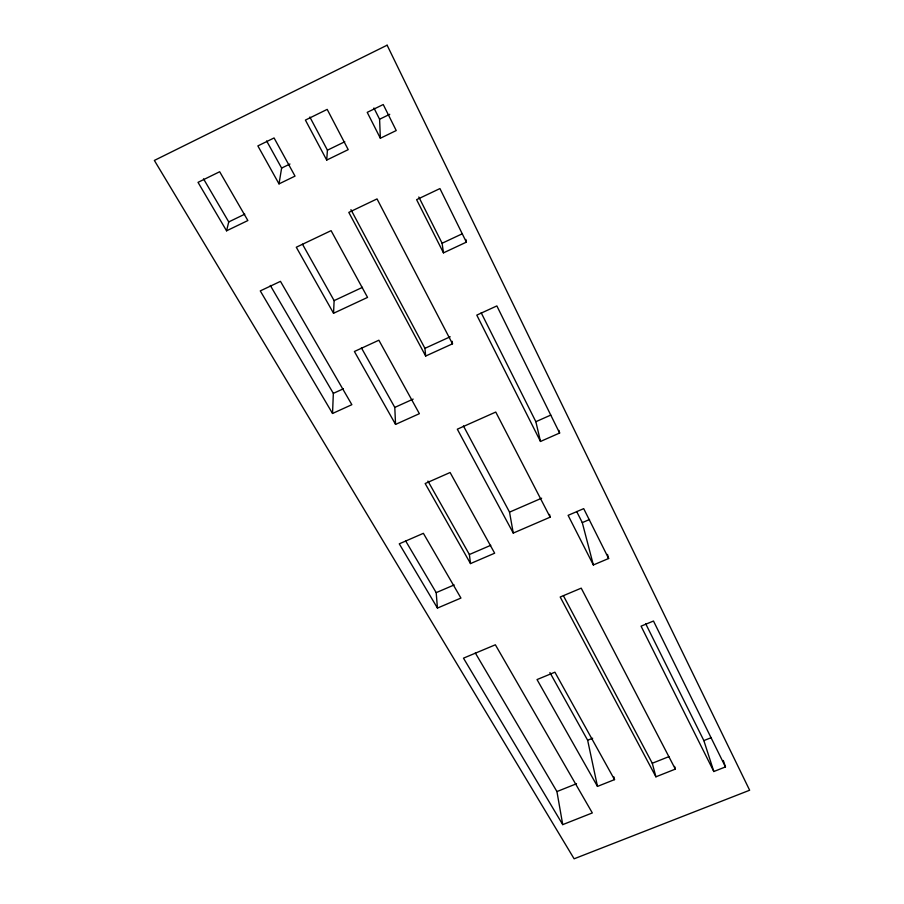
<?xml version="1.0" encoding="UTF-8"?>
<svg xmlns="http://www.w3.org/2000/svg" width="904" height="904" viewBox="0 0 904 904"><rect width="100%" height="100%" fill="white"/><g stroke="black" fill="none" stroke-linecap="round" stroke-linejoin="round"><path stroke-width="1.36" d="M332.536 413.467L260.273 290.907L280.466 281.359L351.859 404.687L332.536 413.467L333.339 393.376L270.296 285.427M333.553 313.27L296.286 247.233L331.09 230.656L367.555 297.405L333.553 313.27L334.118 300.614L302.456 244.182M326.706 160.076L305.405 120.085L327.191 109.384L348.209 149.646L326.706 160.076L327.429 150.188L309.846 117.034M279.008 183.885L257.866 145.906L274.07 137.95L295.02 176.122L279.008 183.885L281.619 168.076L266.623 140.945M226.565 230.814L198.021 182.348L219.672 171.737L247.865 220.542L226.565 230.814L228.746 221.921L203.524 178.856M380.358 138.244L367.227 112.356L383.239 104.536L396.234 130.549L380.358 138.244L379.59 119.249L389.737 114.311M281.619 168.076L289.969 164.019M327.429 150.188L344.774 141.758M228.746 221.921L244.781 214.169M465.865 239.447L466.374 242.148L443.468 252.86L442.101 243.244L462.113 233.865M334.118 300.614L362.504 287.336M452.147 341.283L452.497 343.814L425.66 356.052L424.936 348.334L450.192 336.785M333.339 393.376L343.362 388.788M395.556 424.405L354.402 351.498L378.866 340.22L419.377 413.682L395.556 424.405L394.788 407.41L413.162 399.105M558.932 430.417L559.621 433.027L540.49 441.457L535.857 421.705L550.751 415.094M549.519 514.421L550.14 517.178L513.257 533.077L509.54 512.139L541.643 498.206M470.498 563.587L425.162 483.527L450.102 472.509L494.657 553.203L470.498 563.587L469.379 554.514L490.77 545.304M607.488 554.423L608.629 558.502L593.352 564.966L582.278 522.614L589.532 519.506M437.446 608.076L399.274 543.835L423.377 533.326L460.938 598.064L437.446 608.076L436.191 592.64L454.147 584.944M613.906 776.92L614.517 779.621L597.476 786.401L587.645 740.252L592.674 738.229M562.729 824.629L463.481 658.157L495.369 644.789L592.323 812.933L562.729 824.629L556.932 791.565L576.503 783.745M645.705 623.771L703.854 740.591L711.38 737.596M674.565 766.411L675.344 769.112L655.909 776.818L652.281 763.259L668.904 756.637M725.46 766.92L653.479 621.025L641.06 626.167L713.821 771.519L725.46 766.92L723.313 760.501M475.323 652.982L556.932 791.565M405.715 541.033L436.191 592.64M427.942 481.086L469.379 554.514M597.476 786.401L537.032 679.571L554.909 672.192L614.517 779.621M361.397 347.848L394.788 407.41M549.914 672.565L587.645 740.252M513.257 533.077L457.322 429.197L495.754 412.054L550.14 517.178M463.436 425.942L509.54 512.139M425.66 356.052L348.797 212.395L377.036 198.914L452.497 343.814M655.909 776.818L560.197 597.013L581.227 588.154L675.344 769.112M350.944 209.66L424.936 348.334M563.441 595.792L652.281 763.259M593.352 564.966L568.107 515.348L583.701 508.636L608.629 558.502M540.49 441.457L476.792 315.123L496.861 305.925L559.621 433.027M443.468 252.86L416.608 199.66L439.932 188.574L466.374 242.148M373.928 107.994L379.59 119.249M418.812 197.004L442.101 243.244M576.673 511.506L582.278 522.614M481.188 312.773L535.857 421.705M703.854 740.591L713.821 771.519M387.115 45.2L154.358 160.437L574.119 858.8L749.642 790.232L387.115 45.2"/></g></svg>
